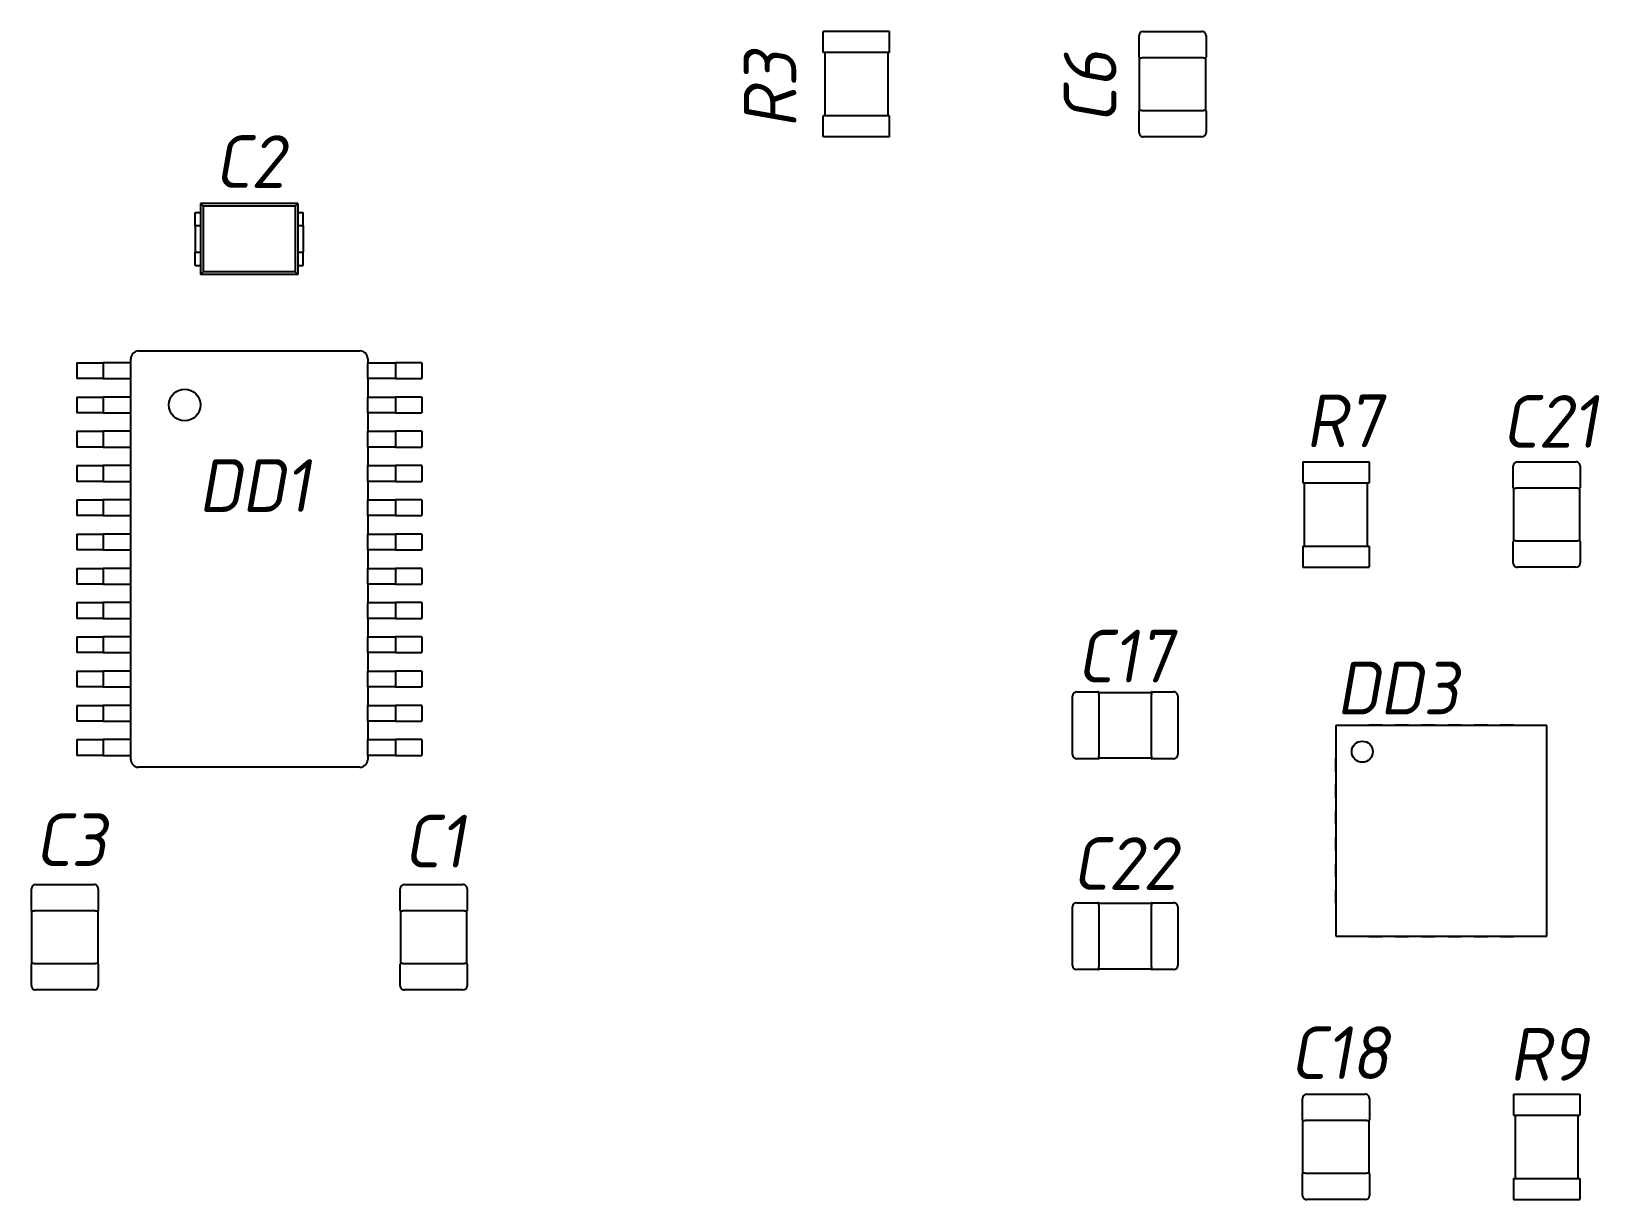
# Model space of a CAD drawing. Header units: inches. Extents: x -14 to 5184, y -66 to 1689.
# Drawn here: x 2640.5 to 2700.1, y 1072.5 to 1116.8 of the extents above; entities that cross this region are included whole.
import ezdxf

# ---------------------------------------------------------------- set-up
doc = ezdxf.new("R2010")
doc.units = ezdxf.units.IN
doc.header["$MEASUREMENT"] = 0
doc.layers.add('Видимые тонкие (ГОСТ)', color=7, linetype='Continuous', lineweight=25)
doc.styles.add('Standart2', font='gost_b.ttf', dxfattribs={"oblique": 10, "height": 2})

msp = doc.modelspace()

# ---------------------------------------------------------------- linework, layer by layer
at = {"layer": 'Видимые тонкие (ГОСТ)', "transparency": 33554687}
for p, q in [((2673.1, 1116.844), (2670.58, 1116.844)), ((2670.58, 1116.044), (2670.58, 1116.844)), ((2673.1, 1116.044), (2673.1, 1116.844)), ((2682.73, 1116.8441), (2684.95, 1116.8441)), ((2682.57, 1115.8641), (2682.57, 1116.6841)), ((2685.11, 1116.6841), (2685.11, 1115.8641)), ((2673.1, 1116.044), (2670.58, 1116.044)), ((2670.64, 1116.044), (2670.64, 1113.644)), ((2673.04, 1113.644), (2673.04, 1116.044)), ((2682.59, 1113.8441), (2682.59, 1115.8441)), ((2682.59, 1115.8441), (2682.67, 1115.8441)), ((2685.01, 1115.8441), (2682.67, 1115.8441)), ((2684.99, 1115.8441), (2682.69, 1115.8441)), ((2685.01, 1115.8441), (2685.09, 1115.8441)), ((2685.09, 1115.8441), (2685.09, 1113.8441)), ((2682.57, 1113.0041), (2682.57, 1113.8241)), ((2682.67, 1113.8441), (2682.59, 1113.8441)), ((2682.67, 1113.8441), (2685.01, 1113.8441)), ((2682.69, 1113.8441), (2684.99, 1113.8441)), ((2685.09, 1113.8441), (2685.01, 1113.8441)), ((2685.11, 1113.8241), (2685.11, 1113.0041)), ((2673.1, 1113.644), (2670.58, 1113.644)), ((2670.58, 1112.844), (2670.58, 1113.644)), ((2673.1, 1112.844), (2673.1, 1113.644)), ((2673.1, 1112.844), (2670.58, 1112.844)), ((2684.95, 1112.8441), (2682.73, 1112.8441)), ((2646.9416, 1110.3141), (2646.9416, 1107.6141)), ((2650.6416, 1110.3141), (2646.9416, 1110.3141)), ((2646.9416, 1110.3141), (2647.0465, 1110.2093)), ((2650.5367, 1110.2093), (2650.6416, 1110.3141)), ((2650.6416, 1110.3141), (2650.6416, 1107.6141)), ((2646.7416, 1109.4641), (2646.7416, 1109.9641)), ((2646.7416, 1109.9641), (2646.9416, 1109.9641)), ((2649.5367, 1110.2093), (2647.0465, 1110.2093)), ((2647.0465, 1110.2093), (2647.0465, 1107.719)), ((2650.5367, 1110.2093), (2649.5367, 1110.2093)), ((2650.5367, 1110.2093), (2650.5367, 1107.719)), ((2650.6416, 1109.9641), (2650.8416, 1109.9641)), ((2650.8416, 1109.4641), (2650.8416, 1109.9641)), ((2646.7416, 1109.4641), (2646.7416, 1108.4641)), ((2646.9416, 1109.4641), (2646.7416, 1109.4641)), ((2650.8416, 1109.4641), (2650.6416, 1109.4641)), ((2650.8416, 1109.4641), (2650.8416, 1108.4641)), ((2646.7416, 1107.9641), (2646.7416, 1108.4641)), ((2646.7416, 1108.4641), (2646.9416, 1108.4641)), ((2650.6416, 1108.4641), (2650.8416, 1108.4641)), ((2650.8416, 1107.9641), (2650.8416, 1108.4641)), ((2646.7416, 1107.9641), (2646.9416, 1107.9641)), ((2650.6416, 1107.9641), (2650.8416, 1107.9641)), ((2647.0465, 1107.719), (2646.9416, 1107.6141)), ((2650.6416, 1107.6141), (2646.9416, 1107.6141)), ((2649.5367, 1107.719), (2647.0465, 1107.719)), ((2650.5367, 1107.719), (2649.5367, 1107.719)), ((2650.6416, 1107.6141), (2650.5367, 1107.719)), ((2644.2918, 1089.2144), (2644.2918, 1104.4144)), ((2644.5918, 1104.7144), (2652.9918, 1104.7144)), ((2653.2918, 1104.4144), (2653.2918, 1104.2644)), ((2642.2418, 1104.2644), (2642.8418, 1104.2644)), ((2642.2418, 1104.2644), (2642.2418, 1103.6644)), ((2642.8418, 1104.2644), (2643.2418, 1104.2644)), ((2643.8418, 1104.2644), (2643.2418, 1104.2644)), ((2643.2418, 1104.2644), (2643.2418, 1103.6644)), ((2644.2918, 1104.2644), (2643.8418, 1104.2644)), ((2644.2918, 1103.6644), (2644.2918, 1104.2644)), ((2653.2918, 1103.6644), (2653.2918, 1104.2644)), ((2653.2918, 1104.2644), (2653.7418, 1104.2644)), ((2653.7418, 1104.2644), (2654.3418, 1104.2644)), ((2654.7418, 1104.2644), (2654.3418, 1104.2644)), ((2654.3418, 1104.2644), (2654.3418, 1103.6644)), ((2655.3418, 1104.2644), (2654.7418, 1104.2644)), ((2655.3418, 1104.2644), (2655.3418, 1103.6644)), ((2642.8418, 1103.6644), (2642.2418, 1103.6644)), ((2643.2418, 1103.6644), (2642.8418, 1103.6644)), ((2643.2418, 1103.6644), (2643.8418, 1103.6644)), ((2643.8418, 1103.6644), (2644.2918, 1103.6644)), ((2653.2918, 1103.6644), (2653.2918, 1102.9644)), ((2653.7418, 1103.6644), (2653.2918, 1103.6644)), ((2654.3418, 1103.6644), (2653.7418, 1103.6644)), ((2654.3418, 1103.6644), (2654.7418, 1103.6644)), ((2654.7418, 1103.6644), (2655.3418, 1103.6644)), ((2642.2418, 1102.9644), (2642.8418, 1102.9644)), ((2642.2418, 1102.9644), (2642.2418, 1102.3644)), ((2642.8418, 1102.9644), (2643.2418, 1102.9644)), ((2643.8418, 1102.9644), (2643.2418, 1102.9644)), ((2643.2418, 1102.9644), (2643.2418, 1102.3644)), ((2644.2918, 1102.9644), (2643.8418, 1102.9644)), ((2644.2918, 1102.3644), (2644.2918, 1102.9644)), ((2653.2918, 1102.3644), (2653.2918, 1102.9644)), ((2653.2918, 1102.9644), (2653.7418, 1102.9644)), ((2653.7418, 1102.9644), (2654.3418, 1102.9644)), ((2654.7418, 1102.9644), (2654.3418, 1102.9644)), ((2654.3418, 1102.9644), (2654.3418, 1102.3644)), ((2655.3418, 1102.9644), (2654.7418, 1102.9644)), ((2655.3418, 1102.9644), (2655.3418, 1102.3644)), ((2642.8418, 1102.3644), (2642.2418, 1102.3644)), ((2643.2418, 1102.3644), (2642.8418, 1102.3644)), ((2643.2418, 1102.3644), (2643.8418, 1102.3644)), ((2643.8418, 1102.3644), (2644.2918, 1102.3644)), ((2653.2918, 1102.3644), (2653.2918, 1101.6644)), ((2653.7418, 1102.3644), (2653.2918, 1102.3644)), ((2654.3418, 1102.3644), (2653.7418, 1102.3644)), ((2654.3418, 1102.3644), (2654.7418, 1102.3644)), ((2654.7418, 1102.3644), (2655.3418, 1102.3644)), ((2642.2418, 1101.6644), (2642.8418, 1101.6644)), ((2642.2418, 1101.6644), (2642.2418, 1101.0644)), ((2642.8418, 1101.6644), (2643.2418, 1101.6644)), ((2643.8418, 1101.6644), (2643.2418, 1101.6644)), ((2643.2418, 1101.6644), (2643.2418, 1101.0644)), ((2644.2918, 1101.6644), (2643.8418, 1101.6644)), ((2644.2918, 1101.0644), (2644.2918, 1101.6644)), ((2653.2918, 1101.0644), (2653.2918, 1101.6644)), ((2653.2918, 1101.6644), (2653.7418, 1101.6644)), ((2653.7418, 1101.6644), (2654.3418, 1101.6644)), ((2654.7418, 1101.6644), (2654.3418, 1101.6644)), ((2654.3418, 1101.6644), (2654.3418, 1101.0644)), ((2655.3418, 1101.6644), (2654.7418, 1101.6644)), ((2655.3418, 1101.6644), (2655.3418, 1101.0644)), ((2642.8418, 1101.0644), (2642.2418, 1101.0644)), ((2643.2418, 1101.0644), (2642.8418, 1101.0644)), ((2643.2418, 1101.0644), (2643.8418, 1101.0644)), ((2643.8418, 1101.0644), (2644.2918, 1101.0644)), ((2653.2918, 1101.0644), (2653.2918, 1100.3644)), ((2653.7418, 1101.0644), (2653.2918, 1101.0644)), ((2654.3418, 1101.0644), (2653.7418, 1101.0644)), ((2654.3418, 1101.0644), (2654.7418, 1101.0644)), ((2654.7418, 1101.0644), (2655.3418, 1101.0644)), ((2642.2418, 1100.3644), (2642.8418, 1100.3644)), ((2642.2418, 1100.3644), (2642.2418, 1099.7644)), ((2642.8418, 1100.3644), (2643.2418, 1100.3644)), ((2643.8418, 1100.3644), (2643.2418, 1100.3644)), ((2643.2418, 1100.3644), (2643.2418, 1099.7644)), ((2644.2918, 1100.3644), (2643.8418, 1100.3644)), ((2644.2918, 1099.7644), (2644.2918, 1100.3644)), ((2653.2918, 1099.7644), (2653.2918, 1100.3644)), ((2653.2918, 1100.3644), (2653.7418, 1100.3644)), ((2653.7418, 1100.3644), (2654.3418, 1100.3644)), ((2654.7418, 1100.3644), (2654.3418, 1100.3644)), ((2654.3418, 1100.3644), (2654.3418, 1099.7644)), ((2655.3418, 1100.3644), (2654.7418, 1100.3644)), ((2655.3418, 1100.3644), (2655.3418, 1099.7644)), ((2688.7817, 1100.5055), (2691.3017, 1100.5055)), ((2688.7817, 1100.5055), (2688.7817, 1099.7055)), ((2691.3017, 1100.5055), (2691.3017, 1099.7055)), ((2696.7717, 1099.5257), (2696.7717, 1100.3457)), ((2696.9317, 1100.5057), (2699.1517, 1100.5057)), ((2699.3117, 1100.3457), (2699.3117, 1099.5257)), ((2642.8418, 1099.7644), (2642.2418, 1099.7644)), ((2643.2418, 1099.7644), (2642.8418, 1099.7644)), ((2643.2418, 1099.7644), (2643.8418, 1099.7644)), ((2643.8418, 1099.7644), (2644.2918, 1099.7644)), ((2653.2918, 1099.7644), (2653.2918, 1099.0644)), ((2653.7418, 1099.7644), (2653.2918, 1099.7644)), ((2654.3418, 1099.7644), (2653.7418, 1099.7644)), ((2654.3418, 1099.7644), (2654.7418, 1099.7644)), ((2654.7418, 1099.7644), (2655.3418, 1099.7644)), ((2688.7817, 1099.7055), (2691.3017, 1099.7055)), ((2688.8417, 1099.7055), (2688.8417, 1097.3055)), ((2691.2417, 1097.3055), (2691.2417, 1099.7055)), ((2642.2418, 1099.0644), (2642.8418, 1099.0644)), ((2642.2418, 1099.0644), (2642.2418, 1098.4644)), ((2642.8418, 1099.0644), (2643.2418, 1099.0644)), ((2643.8418, 1099.0644), (2643.2418, 1099.0644)), ((2643.2418, 1099.0644), (2643.2418, 1098.4644)), ((2644.2918, 1099.0644), (2643.8418, 1099.0644)), ((2644.2918, 1098.4644), (2644.2918, 1099.0644)), ((2653.2918, 1098.4644), (2653.2918, 1099.0644)), ((2653.2918, 1099.0644), (2653.7418, 1099.0644)), ((2653.7418, 1099.0644), (2654.3418, 1099.0644)), ((2654.7418, 1099.0644), (2654.3418, 1099.0644)), ((2654.3418, 1099.0644), (2654.3418, 1098.4644)), ((2655.3418, 1099.0644), (2654.7418, 1099.0644)), ((2655.3418, 1099.0644), (2655.3418, 1098.4644)), ((2696.7917, 1097.5057), (2696.7917, 1099.5057)), ((2696.7917, 1099.5057), (2696.8717, 1099.5057)), ((2699.2117, 1099.5057), (2696.8717, 1099.5057)), ((2699.1917, 1099.5057), (2696.8917, 1099.5057)), ((2699.2117, 1099.5057), (2699.2917, 1099.5057)), ((2699.2917, 1099.5057), (2699.2917, 1097.5057)), ((2642.8418, 1098.4644), (2642.2418, 1098.4644)), ((2643.2418, 1098.4644), (2642.8418, 1098.4644)), ((2643.2418, 1098.4644), (2643.8418, 1098.4644)), ((2643.8418, 1098.4644), (2644.2918, 1098.4644)), ((2653.2918, 1098.4644), (2653.2918, 1097.7644)), ((2653.7418, 1098.4644), (2653.2918, 1098.4644)), ((2654.3418, 1098.4644), (2653.7418, 1098.4644)), ((2654.3418, 1098.4644), (2654.7418, 1098.4644)), ((2654.7418, 1098.4644), (2655.3418, 1098.4644)), ((2642.2418, 1097.7644), (2642.8418, 1097.7644)), ((2642.2418, 1097.7644), (2642.2418, 1097.1644)), ((2642.8418, 1097.7644), (2643.2418, 1097.7644)), ((2643.8418, 1097.7644), (2643.2418, 1097.7644)), ((2643.2418, 1097.7644), (2643.2418, 1097.1644)), ((2644.2918, 1097.7644), (2643.8418, 1097.7644)), ((2644.2918, 1097.1644), (2644.2918, 1097.7644)), ((2653.2918, 1097.1644), (2653.2918, 1097.7644)), ((2653.2918, 1097.7644), (2653.7418, 1097.7644)), ((2653.7418, 1097.7644), (2654.3418, 1097.7644)), ((2654.7418, 1097.7644), (2654.3418, 1097.7644)), ((2654.3418, 1097.7644), (2654.3418, 1097.1644)), ((2655.3418, 1097.7644), (2654.7418, 1097.7644)), ((2655.3418, 1097.7644), (2655.3418, 1097.1644)), ((2642.8418, 1097.1644), (2642.2418, 1097.1644)), ((2643.2418, 1097.1644), (2642.8418, 1097.1644)), ((2643.2418, 1097.1644), (2643.8418, 1097.1644)), ((2643.8418, 1097.1644), (2644.2918, 1097.1644)), ((2653.2918, 1097.1644), (2653.2918, 1096.4644)), ((2653.7418, 1097.1644), (2653.2918, 1097.1644)), ((2654.3418, 1097.1644), (2653.7418, 1097.1644)), ((2654.3418, 1097.1644), (2654.7418, 1097.1644)), ((2654.7418, 1097.1644), (2655.3418, 1097.1644)), ((2688.7817, 1097.3055), (2691.3017, 1097.3055)), ((2688.7817, 1097.3055), (2688.7817, 1096.5055)), ((2691.3017, 1097.3055), (2691.3017, 1096.5055)), ((2696.7717, 1096.6657), (2696.7717, 1097.4857)), ((2696.8717, 1097.5057), (2696.7917, 1097.5057)), ((2696.8717, 1097.5057), (2699.2117, 1097.5057)), ((2696.8917, 1097.5057), (2699.1917, 1097.5057)), ((2699.2917, 1097.5057), (2699.2117, 1097.5057)), ((2699.3117, 1097.4857), (2699.3117, 1096.6657)), ((2642.2418, 1096.4644), (2642.8418, 1096.4644)), ((2642.2418, 1096.4644), (2642.2418, 1095.8644)), ((2642.8418, 1096.4644), (2643.2418, 1096.4644)), ((2643.8418, 1096.4644), (2643.2418, 1096.4644)), ((2643.2418, 1096.4644), (2643.2418, 1095.8644)), ((2644.2918, 1096.4644), (2643.8418, 1096.4644)), ((2644.2918, 1095.8644), (2644.2918, 1096.4644)), ((2653.2918, 1095.8644), (2653.2918, 1096.4644)), ((2653.2918, 1096.4644), (2653.7418, 1096.4644)), ((2653.7418, 1096.4644), (2654.3418, 1096.4644)), ((2654.7418, 1096.4644), (2654.3418, 1096.4644)), ((2654.3418, 1096.4644), (2654.3418, 1095.8644)), ((2655.3418, 1096.4644), (2654.7418, 1096.4644)), ((2655.3418, 1096.4644), (2655.3418, 1095.8644)), ((2688.7817, 1096.5055), (2691.3017, 1096.5055)), ((2699.1517, 1096.5057), (2696.9317, 1096.5057)), ((2642.8418, 1095.8644), (2642.2418, 1095.8644)), ((2643.2418, 1095.8644), (2642.8418, 1095.8644)), ((2643.2418, 1095.8644), (2643.8418, 1095.8644)), ((2643.8418, 1095.8644), (2644.2918, 1095.8644)), ((2653.2918, 1095.8644), (2653.2918, 1095.1644)), ((2653.7418, 1095.8644), (2653.2918, 1095.8644)), ((2654.3418, 1095.8644), (2653.7418, 1095.8644)), ((2654.3418, 1095.8644), (2654.7418, 1095.8644)), ((2654.7418, 1095.8644), (2655.3418, 1095.8644)), ((2642.2418, 1095.1644), (2642.8418, 1095.1644)), ((2642.2418, 1095.1644), (2642.2418, 1094.5644)), ((2642.8418, 1095.1644), (2643.2418, 1095.1644)), ((2643.8418, 1095.1644), (2643.2418, 1095.1644)), ((2643.2418, 1095.1644), (2643.2418, 1094.5644)), ((2644.2918, 1095.1644), (2643.8418, 1095.1644)), ((2644.2918, 1094.5644), (2644.2918, 1095.1644)), ((2653.2918, 1094.5644), (2653.2918, 1095.1644)), ((2653.2918, 1095.1644), (2653.7418, 1095.1644)), ((2653.7418, 1095.1644), (2654.3418, 1095.1644)), ((2654.7418, 1095.1644), (2654.3418, 1095.1644)), ((2654.3418, 1095.1644), (2654.3418, 1094.5644)), ((2655.3418, 1095.1644), (2654.7418, 1095.1644)), ((2655.3418, 1095.1644), (2655.3418, 1094.5644)), ((2642.8418, 1094.5644), (2642.2418, 1094.5644)), ((2643.2418, 1094.5644), (2642.8418, 1094.5644)), ((2643.2418, 1094.5644), (2643.8418, 1094.5644)), ((2643.8418, 1094.5644), (2644.2918, 1094.5644)), ((2653.2918, 1094.5644), (2653.2918, 1093.8644)), ((2653.7418, 1094.5644), (2653.2918, 1094.5644)), ((2654.3418, 1094.5644), (2653.7418, 1094.5644)), ((2654.3418, 1094.5644), (2654.7418, 1094.5644)), ((2654.7418, 1094.5644), (2655.3418, 1094.5644)), ((2642.2418, 1093.8644), (2642.8418, 1093.8644)), ((2642.2418, 1093.8644), (2642.2418, 1093.2644)), ((2642.8418, 1093.8644), (2643.2418, 1093.8644)), ((2643.8418, 1093.8644), (2643.2418, 1093.8644)), ((2643.2418, 1093.8644), (2643.2418, 1093.2644)), ((2644.2918, 1093.8644), (2643.8418, 1093.8644)), ((2644.2918, 1093.2644), (2644.2918, 1093.8644)), ((2653.2918, 1093.2644), (2653.2918, 1093.8644)), ((2653.2918, 1093.8644), (2653.7418, 1093.8644)), ((2653.7418, 1093.8644), (2654.3418, 1093.8644)), ((2654.7418, 1093.8644), (2654.3418, 1093.8644)), ((2654.3418, 1093.8644), (2654.3418, 1093.2644)), ((2655.3418, 1093.8644), (2654.7418, 1093.8644)), ((2655.3418, 1093.8644), (2655.3418, 1093.2644)), ((2642.8418, 1093.2644), (2642.2418, 1093.2644)), ((2643.2418, 1093.2644), (2642.8418, 1093.2644)), ((2643.2418, 1093.2644), (2643.8418, 1093.2644)), ((2643.8418, 1093.2644), (2644.2918, 1093.2644)), ((2653.2918, 1093.2644), (2653.2918, 1092.5644)), ((2653.7418, 1093.2644), (2653.2918, 1093.2644)), ((2654.3418, 1093.2644), (2653.7418, 1093.2644)), ((2654.3418, 1093.2644), (2654.7418, 1093.2644)), ((2654.7418, 1093.2644), (2655.3418, 1093.2644)), ((2642.2418, 1092.5644), (2642.8418, 1092.5644)), ((2642.2418, 1092.5644), (2642.2418, 1091.9644)), ((2642.8418, 1092.5644), (2643.2418, 1092.5644)), ((2643.8418, 1092.5644), (2643.2418, 1092.5644)), ((2643.2418, 1092.5644), (2643.2418, 1091.9644)), ((2644.2918, 1092.5644), (2643.8418, 1092.5644)), ((2644.2918, 1091.9644), (2644.2918, 1092.5644)), ((2653.2918, 1091.9644), (2653.2918, 1092.5644)), ((2653.2918, 1092.5644), (2653.7418, 1092.5644)), ((2653.7418, 1092.5644), (2654.3418, 1092.5644)), ((2654.7418, 1092.5644), (2654.3418, 1092.5644)), ((2654.3418, 1092.5644), (2654.3418, 1091.9644)), ((2655.3418, 1092.5644), (2654.7418, 1092.5644)), ((2655.3418, 1092.5644), (2655.3418, 1091.9644)), ((2642.8418, 1091.9644), (2642.2418, 1091.9644)), ((2643.2418, 1091.9644), (2642.8418, 1091.9644)), ((2643.2418, 1091.9644), (2643.8418, 1091.9644)), ((2643.8418, 1091.9644), (2644.2918, 1091.9644)), ((2653.2918, 1091.9644), (2653.2918, 1091.2644)), ((2653.7418, 1091.9644), (2653.2918, 1091.9644)), ((2654.3418, 1091.9644), (2653.7418, 1091.9644)), ((2654.3418, 1091.9644), (2654.7418, 1091.9644)), ((2654.7418, 1091.9644), (2655.3418, 1091.9644)), ((2642.2418, 1091.2644), (2642.8418, 1091.2644)), ((2642.2418, 1091.2644), (2642.2418, 1090.6644)), ((2642.8418, 1091.2644), (2643.2418, 1091.2644)), ((2643.8418, 1091.2644), (2643.2418, 1091.2644)), ((2643.2418, 1091.2644), (2643.2418, 1090.6644)), ((2644.2918, 1091.2644), (2643.8418, 1091.2644)), ((2644.2918, 1090.6644), (2644.2918, 1091.2644)), ((2653.2918, 1090.6644), (2653.2918, 1091.2644)), ((2653.2918, 1091.2644), (2653.7418, 1091.2644)), ((2653.7418, 1091.2644), (2654.3418, 1091.2644)), ((2654.7418, 1091.2644), (2654.3418, 1091.2644)), ((2654.3418, 1091.2644), (2654.3418, 1090.6644)), ((2655.3418, 1091.2644), (2654.7418, 1091.2644)), ((2655.3418, 1091.2644), (2655.3418, 1090.6644)), ((2680.0416, 1089.3953), (2680.0416, 1091.6153)), ((2680.2016, 1091.7753), (2681.0216, 1091.7753)), ((2681.0416, 1091.7553), (2683.0416, 1091.7553)), ((2681.0416, 1091.6753), (2681.0416, 1091.7553)), ((2681.0416, 1091.6753), (2681.0416, 1089.3353)), ((2681.0416, 1091.6553), (2681.0416, 1089.3553)), ((2683.0416, 1091.7553), (2683.0416, 1091.6753)), ((2683.0416, 1089.3353), (2683.0416, 1091.6753)), ((2683.0416, 1089.3553), (2683.0416, 1091.6553)), ((2683.0616, 1091.7753), (2683.8816, 1091.7753)), ((2684.0416, 1091.6153), (2684.0416, 1089.3953)), ((2642.8418, 1090.6644), (2642.2418, 1090.6644)), ((2643.2418, 1090.6644), (2642.8418, 1090.6644)), ((2643.2418, 1090.6644), (2643.8418, 1090.6644)), ((2643.8418, 1090.6644), (2644.2918, 1090.6644)), ((2653.2918, 1090.6644), (2653.2918, 1089.9644)), ((2653.7418, 1090.6644), (2653.2918, 1090.6644)), ((2654.3418, 1090.6644), (2653.7418, 1090.6644)), ((2654.3418, 1090.6644), (2654.7418, 1090.6644)), ((2654.7418, 1090.6644), (2655.3418, 1090.6644)), ((2698.0418, 1090.5052), (2690.0418, 1090.5052)), ((2690.0418, 1090.5052), (2690.0418, 1082.5052)), ((2691.2918, 1090.5152), (2691.2918, 1090.5052)), ((2691.7918, 1090.5152), (2691.2918, 1090.5152)), ((2691.7918, 1090.5052), (2691.7918, 1090.5152)), ((2692.2918, 1090.5152), (2692.2918, 1090.5052)), ((2692.7918, 1090.5152), (2692.2918, 1090.5152)), ((2692.7918, 1090.5052), (2692.7918, 1090.5152)), ((2693.2918, 1090.5152), (2693.2918, 1090.5052)), ((2693.7918, 1090.5152), (2693.2918, 1090.5152)), ((2693.7918, 1090.5052), (2693.7918, 1090.5152)), ((2694.2918, 1090.5152), (2694.2918, 1090.5052)), ((2694.7918, 1090.5152), (2694.2918, 1090.5152)), ((2694.7918, 1090.5052), (2694.7918, 1090.5152)), ((2695.2918, 1090.5152), (2695.2918, 1090.5052)), ((2695.7918, 1090.5152), (2695.2918, 1090.5152)), ((2695.7918, 1090.5052), (2695.7918, 1090.5152)), ((2696.2918, 1090.5152), (2696.2918, 1090.5052)), ((2696.7918, 1090.5152), (2696.2918, 1090.5152)), ((2696.7918, 1090.5052), (2696.7918, 1090.5152)), ((2698.0418, 1082.5052), (2698.0418, 1090.5052)), ((2642.2418, 1089.9644), (2642.8418, 1089.9644)), ((2642.2418, 1089.9644), (2642.2418, 1089.3644)), ((2642.8418, 1089.9644), (2643.2418, 1089.9644)), ((2643.8418, 1089.9644), (2643.2418, 1089.9644)), ((2643.2418, 1089.9644), (2643.2418, 1089.3644)), ((2644.2918, 1089.9644), (2643.8418, 1089.9644)), ((2644.2918, 1089.3644), (2644.2918, 1089.9644)), ((2653.2918, 1089.3644), (2653.2918, 1089.9644)), ((2653.2918, 1089.9644), (2653.7418, 1089.9644)), ((2653.7418, 1089.9644), (2654.3418, 1089.9644)), ((2654.7418, 1089.9644), (2654.3418, 1089.9644)), ((2654.3418, 1089.9644), (2654.3418, 1089.3644)), ((2655.3418, 1089.9644), (2654.7418, 1089.9644)), ((2655.3418, 1089.9644), (2655.3418, 1089.3644)), ((2642.8418, 1089.3644), (2642.2418, 1089.3644)), ((2643.2418, 1089.3644), (2642.8418, 1089.3644)), ((2643.2418, 1089.3644), (2643.8418, 1089.3644)), ((2643.8418, 1089.3644), (2644.2918, 1089.3644)), ((2652.9918, 1088.9144), (2644.5918, 1088.9144)), ((2653.2918, 1089.3644), (2653.2918, 1089.2144)), ((2653.7418, 1089.3644), (2653.2918, 1089.3644)), ((2654.3418, 1089.3644), (2653.7418, 1089.3644)), ((2654.3418, 1089.3644), (2654.7418, 1089.3644)), ((2654.7418, 1089.3644), (2655.3418, 1089.3644)), ((2681.0216, 1089.2353), (2680.2016, 1089.2353)), ((2681.0416, 1089.2553), (2681.0416, 1089.3353)), ((2683.0416, 1089.2553), (2681.0416, 1089.2553)), ((2683.0416, 1089.3353), (2683.0416, 1089.2553)), ((2683.8816, 1089.2353), (2683.0616, 1089.2353)), ((2690.0418, 1089.2552), (2690.0318, 1089.2552)), ((2690.0318, 1089.2552), (2690.0318, 1088.7552)), ((2698.0518, 1089.2552), (2698.0418, 1089.2552)), ((2698.0518, 1088.7552), (2698.0518, 1089.2552)), ((2690.0318, 1088.7552), (2690.0418, 1088.7552)), ((2690.0418, 1088.2552), (2690.0318, 1088.2552)), ((2690.0318, 1088.2552), (2690.0318, 1087.7552)), ((2698.0418, 1088.7552), (2698.0518, 1088.7552)), ((2698.0518, 1088.2552), (2698.0418, 1088.2552)), ((2698.0518, 1087.7552), (2698.0518, 1088.2552)), ((2690.0318, 1087.7552), (2690.0418, 1087.7552)), ((2698.0418, 1087.7552), (2698.0518, 1087.7552)), ((2690.0418, 1087.2552), (2690.0318, 1087.2552)), ((2690.0318, 1087.2552), (2690.0318, 1086.7552)), ((2698.0518, 1087.2552), (2698.0418, 1087.2552)), ((2698.0518, 1086.7552), (2698.0518, 1087.2552)), ((2690.0318, 1086.7552), (2690.0418, 1086.7552)), ((2698.0418, 1086.7552), (2698.0518, 1086.7552)), ((2690.0418, 1086.2552), (2690.0318, 1086.2552)), ((2690.0318, 1086.2552), (2690.0318, 1085.7552)), ((2698.0518, 1086.2552), (2698.0418, 1086.2552)), ((2698.0518, 1085.7552), (2698.0518, 1086.2552)), ((2690.0318, 1085.7552), (2690.0418, 1085.7552)), ((2690.0418, 1085.2552), (2690.0318, 1085.2552)), ((2690.0318, 1085.2552), (2690.0318, 1084.7552)), ((2698.0418, 1085.7552), (2698.0518, 1085.7552)), ((2698.0518, 1085.2552), (2698.0418, 1085.2552)), ((2698.0518, 1084.7552), (2698.0518, 1085.2552)), ((2690.0318, 1084.7552), (2690.0418, 1084.7552)), ((2698.0418, 1084.7552), (2698.0518, 1084.7552)), ((2640.5217, 1083.4823), (2640.5217, 1084.3023)), ((2640.6817, 1084.4623), (2642.9017, 1084.4623)), ((2643.0617, 1084.3023), (2643.0617, 1083.4823)), ((2654.5217, 1083.4823), (2654.5217, 1084.3023)), ((2654.6817, 1084.4623), (2656.9017, 1084.4623)), ((2657.0617, 1084.3023), (2657.0617, 1083.4823)), ((2690.0418, 1084.2552), (2690.0318, 1084.2552)), ((2690.0318, 1084.2552), (2690.0318, 1083.7552)), ((2698.0518, 1084.2552), (2698.0418, 1084.2552)), ((2698.0518, 1083.7552), (2698.0518, 1084.2552)), ((2640.5417, 1081.4623), (2640.5417, 1083.4623)), ((2640.5417, 1083.4623), (2640.6217, 1083.4623)), ((2642.9617, 1083.4623), (2640.6217, 1083.4623)), ((2642.9417, 1083.4623), (2640.6417, 1083.4623)), ((2642.9617, 1083.4623), (2643.0417, 1083.4623)), ((2643.0417, 1083.4623), (2643.0417, 1081.4623)), ((2654.5417, 1081.4623), (2654.5417, 1083.4623)), ((2654.5417, 1083.4623), (2654.6217, 1083.4623)), ((2656.9617, 1083.4623), (2654.6217, 1083.4623)), ((2656.9417, 1083.4623), (2654.6417, 1083.4623)), ((2656.9617, 1083.4623), (2657.0417, 1083.4623)), ((2657.0417, 1083.4623), (2657.0417, 1081.4623)), ((2680.0416, 1081.3953), (2680.0416, 1083.6153)), ((2680.2016, 1083.7753), (2681.0216, 1083.7753)), ((2681.0416, 1083.7553), (2683.0416, 1083.7553)), ((2681.0416, 1083.6753), (2681.0416, 1083.7553)), ((2681.0416, 1083.6753), (2681.0416, 1081.3353)), ((2681.0416, 1083.6553), (2681.0416, 1081.3553)), ((2683.0416, 1083.7553), (2683.0416, 1083.6753)), ((2683.0416, 1081.3353), (2683.0416, 1083.6753)), ((2683.0416, 1081.3553), (2683.0416, 1083.6553)), ((2683.0616, 1083.7753), (2683.8816, 1083.7753)), ((2684.0416, 1083.6153), (2684.0416, 1081.3953)), ((2690.0318, 1083.7552), (2690.0418, 1083.7552)), ((2698.0418, 1083.7552), (2698.0518, 1083.7552)), ((2690.0418, 1082.5052), (2698.0418, 1082.5052)), ((2691.2918, 1082.5052), (2691.2918, 1082.4952)), ((2691.2918, 1082.4952), (2691.7918, 1082.4952)), ((2691.7918, 1082.4952), (2691.7918, 1082.5052)), ((2692.2918, 1082.5052), (2692.2918, 1082.4952)), ((2692.2918, 1082.4952), (2692.7918, 1082.4952)), ((2692.7918, 1082.4952), (2692.7918, 1082.5052)), ((2693.2918, 1082.5052), (2693.2918, 1082.4952)), ((2693.2918, 1082.4952), (2693.7918, 1082.4952)), ((2693.7918, 1082.4952), (2693.7918, 1082.5052)), ((2694.2918, 1082.5052), (2694.2918, 1082.4952)), ((2694.2918, 1082.4952), (2694.7918, 1082.4952)), ((2694.7918, 1082.4952), (2694.7918, 1082.5052)), ((2695.2918, 1082.5052), (2695.2918, 1082.4952)), ((2695.2918, 1082.4952), (2695.7918, 1082.4952)), ((2695.7918, 1082.4952), (2695.7918, 1082.5052)), ((2696.2918, 1082.5052), (2696.2918, 1082.4952)), ((2696.2918, 1082.4952), (2696.7918, 1082.4952)), ((2696.7918, 1082.4952), (2696.7918, 1082.5052)), ((2640.5217, 1080.6223), (2640.5217, 1081.4423)), ((2640.6217, 1081.4623), (2640.5417, 1081.4623)), ((2640.6217, 1081.4623), (2642.9617, 1081.4623)), ((2640.6417, 1081.4623), (2642.9417, 1081.4623)), ((2643.0417, 1081.4623), (2642.9617, 1081.4623)), ((2643.0617, 1081.4423), (2643.0617, 1080.6223)), ((2654.5217, 1080.6223), (2654.5217, 1081.4423)), ((2654.6217, 1081.4623), (2654.5417, 1081.4623)), ((2654.6217, 1081.4623), (2656.9617, 1081.4623)), ((2654.6417, 1081.4623), (2656.9417, 1081.4623)), ((2657.0417, 1081.4623), (2656.9617, 1081.4623)), ((2657.0617, 1081.4423), (2657.0617, 1080.6223)), ((2681.0216, 1081.2353), (2680.2016, 1081.2353)), ((2681.0416, 1081.2553), (2681.0416, 1081.3353)), ((2683.0416, 1081.2553), (2681.0416, 1081.2553)), ((2683.0416, 1081.3353), (2683.0416, 1081.2553)), ((2683.8816, 1081.2353), (2683.0616, 1081.2353)), ((2642.9017, 1080.4623), (2640.6817, 1080.4623)), ((2656.9017, 1080.4623), (2654.6817, 1080.4623)), ((2688.7717, 1075.5253), (2688.7717, 1076.3453)), ((2688.9317, 1076.5053), (2691.1517, 1076.5053)), ((2691.3117, 1076.3453), (2691.3117, 1075.5253)), ((2696.7813, 1076.5055), (2699.3013, 1076.5055)), ((2696.7813, 1076.5055), (2696.7813, 1075.7055)), ((2699.3013, 1076.5055), (2699.3013, 1075.7055)), ((2688.7917, 1073.5053), (2688.7917, 1075.5053)), ((2688.7917, 1075.5053), (2688.8717, 1075.5053)), ((2691.2117, 1075.5053), (2688.8717, 1075.5053)), ((2691.1917, 1075.5053), (2688.8917, 1075.5053)), ((2691.2117, 1075.5053), (2691.2917, 1075.5053)), ((2691.2917, 1075.5053), (2691.2917, 1073.5053)), ((2696.7813, 1075.7055), (2699.3013, 1075.7055)), ((2696.8413, 1075.7055), (2696.8413, 1073.3055)), ((2699.2413, 1073.3055), (2699.2413, 1075.7055)), ((2688.7717, 1072.6653), (2688.7717, 1073.4853)), ((2688.8717, 1073.5053), (2688.7917, 1073.5053)), ((2688.8717, 1073.5053), (2691.2117, 1073.5053)), ((2688.8917, 1073.5053), (2691.1917, 1073.5053)), ((2691.2917, 1073.5053), (2691.2117, 1073.5053)), ((2691.3117, 1073.4853), (2691.3117, 1072.6653)), ((2696.7813, 1073.3055), (2699.3013, 1073.3055)), ((2696.7813, 1073.3055), (2696.7813, 1072.5055)), ((2699.3013, 1073.3055), (2699.3013, 1072.5055)), ((2691.1517, 1072.5053), (2688.9317, 1072.5053)), ((2696.7813, 1072.5055), (2699.3013, 1072.5055))]:
    msp.add_line(p, q, dxfattribs=at)
for centre, radius in [((2646.3418, 1102.6644), 0.6), ((2691.0418, 1089.5052), 0.4)]:
    msp.add_circle(centre, radius, dxfattribs=at)
for centre, radius, start, end in [((2682.73, 1116.6841), 0.16, 90.000001, 180), ((2684.95, 1116.6841), 0.16, 0, 90.000001), ((2682.59, 1115.8641), 0.02, 180, 270.000001), ((2685.09, 1115.8641), 0.02, 270.000001, 0), ((2682.59, 1113.8241), 0.02, 90.000001, 180), ((2685.09, 1113.8241), 0.02, 0, 90.000001), ((2682.73, 1113.0041), 0.16, 180, 270.000001), ((2684.95, 1113.0041), 0.16, 270.000001, 0), ((2644.5918, 1104.4144), 0.3, 178.761245, 180), ((2644.5918, 1104.4144), 0.3, 91.238757, 178.761245), ((2644.5918, 1104.4144), 0.3, 90.000001, 91.238757), ((2652.9918, 1104.4144), 0.3, 88.761245, 90.000001), ((2652.9918, 1104.4144), 0.3, 1.238757, 88.761245), ((2652.9918, 1104.4144), 0.3, 0, 1.238757), ((2696.9317, 1100.3457), 0.16, 90.000003, 180.000002), ((2699.1517, 1100.3457), 0.16, 0.000002, 90.000003), ((2696.7917, 1099.5257), 0.02, 180.000002, 270.000003), ((2699.2917, 1099.5257), 0.02, 270.000003, 0.000002), ((2696.7917, 1097.4857), 0.02, 90.000003, 180.000002), ((2699.2917, 1097.4857), 0.02, 0.000002, 90.000003), ((2696.9317, 1096.6657), 0.16, 180.000002, 270.000003), ((2699.1517, 1096.6657), 0.16, 270.000003, 0.000002), ((2680.2016, 1091.6153), 0.16, 90.000005, 180.000005), ((2681.0216, 1091.7553), 0.02, 0.000005, 90.000005), ((2683.0616, 1091.7553), 0.02, 90.000005, 180.000005), ((2683.8816, 1091.6153), 0.16, 0.000005, 90.000005), ((2644.5918, 1089.2144), 0.3, 180, 181.238757), ((2644.5918, 1089.2144), 0.3, 181.238757, 268.761245), ((2644.5918, 1089.2144), 0.3, 268.761245, 270.000001), ((2652.9918, 1089.2144), 0.3, 270.000001, 271.238757), ((2652.9918, 1089.2144), 0.3, 271.238757, 358.761245), ((2652.9918, 1089.2144), 0.3, 358.761245, 0), ((2680.2016, 1089.3953), 0.16, 180.000005, 270.000005), ((2681.0216, 1089.2553), 0.02, 270.000005, 0.000005), ((2683.0616, 1089.2553), 0.02, 180.000005, 270.000005), ((2683.8816, 1089.3953), 0.16, 270.000005, 0.000005), ((2640.6817, 1084.3023), 0.16, 90.000003, 180.000002), ((2642.9017, 1084.3023), 0.16, 0.000002, 90.000003), ((2654.6817, 1084.3023), 0.16, 90.000003, 180.000002), ((2656.9017, 1084.3023), 0.16, 0.000002, 90.000003), ((2640.5417, 1083.4823), 0.02, 180.000002, 270.000003), ((2643.0417, 1083.4823), 0.02, 270.000003, 0.000002), ((2654.5417, 1083.4823), 0.02, 180.000002, 270.000003), ((2657.0417, 1083.4823), 0.02, 270.000003, 0.000002), ((2680.2016, 1083.6153), 0.16, 90.000005, 180.000005), ((2681.0216, 1083.7553), 0.02, 0.000005, 90.000005), ((2683.0616, 1083.7553), 0.02, 90.000005, 180.000005), ((2683.8816, 1083.6153), 0.16, 0.000005, 90.000005), ((2640.5417, 1081.4423), 0.02, 90.000003, 180.000002), ((2643.0417, 1081.4423), 0.02, 0.000002, 90.000003), ((2654.5417, 1081.4423), 0.02, 90.000003, 180.000002), ((2657.0417, 1081.4423), 0.02, 0.000002, 90.000003), ((2680.2016, 1081.3953), 0.16, 180.000005, 270.000005), ((2681.0216, 1081.2553), 0.02, 270.000005, 0.000005), ((2683.0616, 1081.2553), 0.02, 180.000005, 270.000005), ((2683.8816, 1081.3953), 0.16, 270.000005, 0.000005), ((2640.6817, 1080.6223), 0.16, 180.000002, 270.000003), ((2642.9017, 1080.6223), 0.16, 270.000003, 0.000002), ((2654.6817, 1080.6223), 0.16, 180.000002, 270.000003), ((2656.9017, 1080.6223), 0.16, 270.000003, 0.000002), ((2688.9317, 1076.3453), 0.16, 90.000001, 180), ((2691.1517, 1076.3453), 0.16, 0, 90.000001), ((2688.7917, 1075.5253), 0.02, 180, 270.000001), ((2691.2917, 1075.5253), 0.02, 270.000001, 0), ((2688.7917, 1073.4853), 0.02, 90.000001, 180), ((2691.2917, 1073.4853), 0.02, 0, 90.000001), ((2688.9317, 1072.6653), 0.16, 180, 270.000001), ((2691.1517, 1072.6653), 0.16, 270.000001, 0)]:
    msp.add_arc(centre, radius, start, end, dxfattribs=at)

# ---------------------------------------------------------------- texts
at = {"layer": 'Видимые тонкие (ГОСТ)', "color": 0, "transparency": 33554687, "char_height": 2, "attachment_point": 1, "rotation": 90, "style": 'Standart2'}
for s, insert in [('R3', (2667.5608, 1113.166)), ('C6', (2679.7105, 1113.339))]:
    msp.add_mtext_dynamic_manual_height_columns(s, width=5.761412, gutter_width=13, heights=[0], dxfattribs=dict(at, insert=insert))
at = {"layer": 'Видимые тонкие (ГОСТ)', "color": 0, "transparency": 33554687, "char_height": 2, "attachment_point": 1, "style": 'Standart2'}
for s, insert in [('C2', (2647.4766, 1112.9022)), ('R7', (2688.8911, 1103.0649)), ('C21', (2696.3448, 1103.04)), ('DD1', (2646.8646, 1100.6075)), ('C17', (2680.2091, 1094.1342)), ('DD3', (2690.0627, 1092.9209)), ('C3', (2640.658, 1087.164)), ('C1', (2654.6569, 1087.1108)), ('C22', (2680.0332, 1086.2615)), ('C18', (2688.2957, 1079.0809)), ('R9', (2696.6267, 1079.0217))]:
    msp.add_mtext_dynamic_manual_height_columns(s, width=5.761412, gutter_width=13, heights=[0], dxfattribs=dict(at, insert=insert))

doc.saveas('drawing.dxf')
